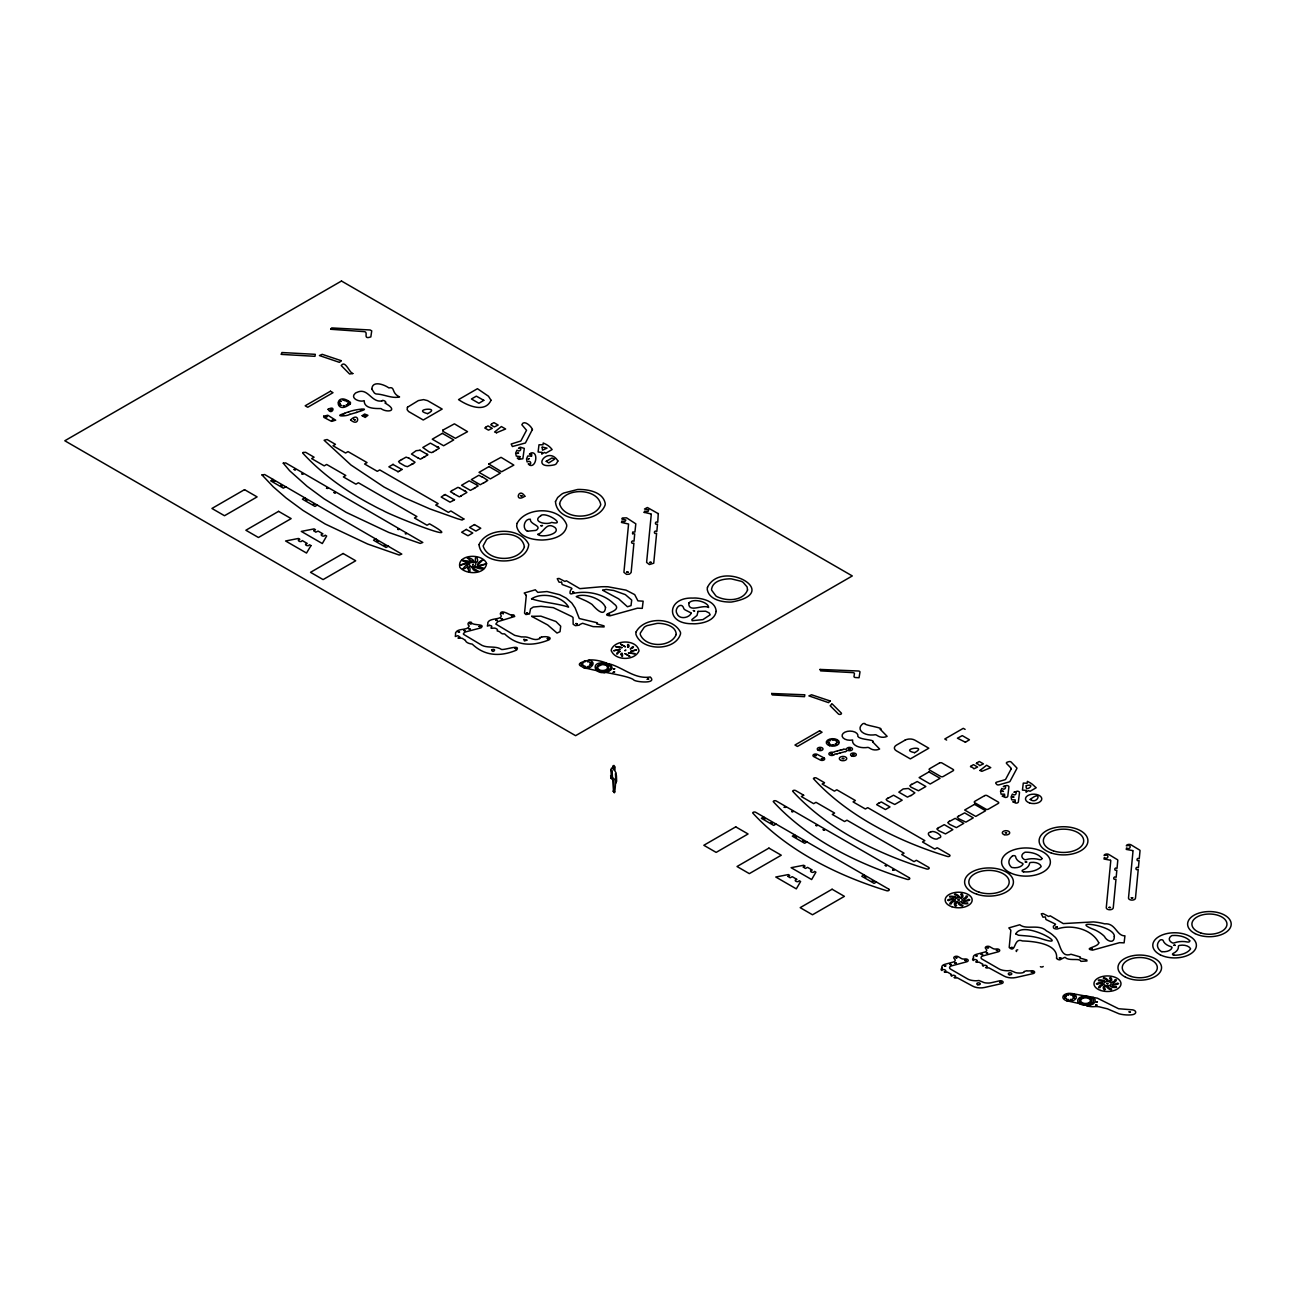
<?xml version="1.0" encoding="UTF-8"?>
<svg xmlns="http://www.w3.org/2000/svg" width="1296" height="1296" viewBox="0 0 1296 1296"><rect width="100%" height="100%" fill="white"/><g stroke="black" fill="none" stroke-linecap="round" stroke-linejoin="round"><path stroke-width="1.5" d="M339.682 405.275L341.35 405.34L339.682 405.016M344.687 405.729L343.019 405.664L344.687 405.988M348.575 412.096C352.139 409.617 376.942 406.539 356.254 412.42M361.714 409.779L360.385 410.038L361.6 409.585M384.199 545.341L385.528 545.47L384.199 545.081M400.334 460.469L398.552 461.506L399.67 462.915L405 465.993L407.446 466.641L411.901 464.324M413.246 463.806L415.028 462.267L408.791 458.023M427.032 454.297L419.92 450.198M422.14 458.152L423.922 457.132M436.833 446.715L430.385 443.119L422.804 447.493L429.268 451.996L431.714 452.628L433.836 451.543M458.201 632.027L459.643 632.092L458.201 631.768M463.984 490.536L459.983 488.349M460.987 495.866L466.884 492.464L465.215 490.86M465.329 640.24L462.089 638.248L457.974 638.053L459.983 637.033L457.861 635.688L455.301 636.514L455.641 633.76A3.127 1.814 0 0 1 455.641 632.723C458.023 627.701 467.597 631.022 469.217 626.049C466.803 624.299 468.229 621.367 471.226 622.193C471.744 626.098 486.227 623.327 481.01 627.847L465.102 632.027L463.547 633.436A2.576 1.49 0 0 0 463.547 634.327L482.015 645.376C488.398 648.405 495.542 645.521 501.601 649.49C505.926 649.928 520.976 644.031 516.618 650.074C500.888 656.716 485.141 656.489 472.214 644.096C469.427 643.756 466.139 642.735 465.426 640.564M476.345 484.315L478.127 485.984L474.676 487.976M486.016 481.545L487.798 480.395L482.355 476.847M517.298 453.47L518.627 453.082L517.298 453.211M532.429 429.689C531.668 426.433 523.746 419.224 521.851 424.748L526.532 430.272L520.846 440.996L511.175 444.026L512.39 446.521L525.415 442.989L532.429 429.446M589.064 666.581L587.299 666.711L589.064 666.322M589.955 662.985L591.624 663.179L589.955 662.726M632.578 533.774L632.691 532.04L634.927 532.04L635.818 523.827L626.584 517.849L622.339 517.979L621.788 518.935L625.903 520.036L624.802 521.575L621.902 521.057L621.464 522.466L628.576 524.021L623.911 572.33L626.584 574.387L629.467 574.128L631.136 572.524L633.922 543.154C630.423 544.644 631.022 539.573 634.036 541.177L634.7 533.968L632.578 533.531M691.238 613.251C688.921 618.176 679.25 619.763 676.982 613.64C673.742 608.602 681.809 600.842 683.883 608.764A6.237 3.596 0 0 0 685.665 610.173L691.124 612.943M612.004 770.618L613.51 791.127M611.242 776.531L611.485 778.734L610.951 770.342M615.373 773.761C616.523 781.034 613.559 808.202 613.769 780.84M616.005 780.872L616.151 782.93L616.102 772.983L613.705 768.771M879.304 803.002L881.329 801.932L889.996 806.938L885.427 809.546L876.647 804.638L879.255 802.678M887.922 798.32L893.543 795.209L902.178 800.183L894.775 804.46L887.193 800.717L886.156 799.47L887.873 798.012M911.574 784.226L909.857 785.797L910.975 787.142L918.475 790.771L925.862 786.51L917.244 781.52L911.623 784.534M910.926 795.712L914.863 792.86L908.399 788.47L903.182 788.956L898.841 792.148L907.475 797.121L910.877 795.404M930.496 832.016C923.368 833.506 936.004 842.076 938.401 838.058C946.064 837.265 932.99 828.873 930.544 832.34M938.498 827.852L944.249 824.661L952.868 829.634L945.481 833.911L938.596 830.623L936.862 828.938L938.45 827.528M949.385 821.129L947.781 822.62L949.514 824.321L956.399 827.609L963.787 823.333L955.168 818.359L949.417 821.437M958.846 815.654L957.242 817.16L958.975 818.861L965.876 822.134L973.264 817.873L964.645 812.884L958.894 815.962M613.105 791.321C615.422 790.835 613.899 792.698 613.348 791.014M614.887 767.264C615.762 773.712 610.367 765.434 614.012 765.482C616.523 768.398 612.182 766.114 613.51 767.815M542.117 447.363L542.554 450.198L547.009 448.141L542.214 447.039M651.289 514.253L646.607 562.432L649.393 564.554L653.735 563.209L656.618 533.272C653.233 534.794 653.913 529.659 656.845 531.344L657.509 524.151C654.302 525.496 654.982 520.603 657.736 522.223L658.287 513.54M840.375 750.287L839.63 750.481M841.849 749.882L840.472 750.06M843.323 749.493L841.946 749.655M840.083 752.992L845.397 751.567M838.609 753.381L840.019 753.089M837.135 753.77L838.026 753.543M347.701 403.088L349.466 402.959L347.911 403.477M398.212 471.712L388.865 466.835L393.206 464.324M438.064 446.909L439.279 448.27L435.715 450.311M476.345 484.688L469.217 480.832L461.538 485.271L470.448 490.406L473.899 488.414M468.666 563.663L468.099 562.95A5.913 3.418 0 0 0 465.653 562.95L459.756 565.331L465.766 563.792A5.135 2.965 0 0 1 467.986 563.792L468.779 563.339M531.425 456.224L531.765 454.232L529.416 454.167L531.085 452.952C538.569 450.911 536.463 467.953 529.643 465.232L528.201 463.871C532.3 465.637 531.117 459.367 527.083 461.943L526.532 458.93L527.747 456.03L531.652 455.981M537.775 534.551C544.401 531.943 546.458 521.284 555.125 527.618C561.298 534.017 540.772 538.342 537.889 534.227M489.256 625.401C495.509 625.936 487.507 628.868 493.144 628.171C494.732 627.588 498.879 629.273 497.146 630.86C502.232 631.946 499.657 634.279 504.614 633.89C517.882 646.591 532.883 646.169 548.905 639.916C554.445 636.239 539.816 635.607 539.768 638.507M561.362 582.358L559.03 582.163L557.248 578.696L559.03 578.437L564.926 581.45L566.368 580.754L579.83 588.643L601.085 586.78A47.984 27.702 0 0 1 607.986 586.78L626.017 590.134L634.7 594.621L637.924 600.858L643.156 601.182L642.265 608.375L637.486 608.18L609.995 615.827C597.407 614.11 625.239 611.55 613.786 603.742C602.883 593.001 585.306 590.134 571.147 593.924A1.766 1.021 0 0 1 570.046 593.276C569.479 586.715 578.178 590.458 562.14 584.48L561.589 582.098M611.388 778.653L610.934 777.973M612.943 768.35L611.599 768.042L610.756 770.035C612.862 771.136 611.793 776.903 610.578 776.012M330.998 410.297C333.056 408.775 328.423 410.022 331.339 410.233M344.137 413.375L348.575 411.836M333.007 420.439L332.343 420.309M349.92 414.153C347.652 416.567 331.97 416.664 344.687 413.44M381.64 400.982C382.676 398.99 387.974 402.44 384.977 403.024C399.605 411.221 386.613 412.97 380.959 408.564C375.37 408.532 364.063 408.937 364.16 400.658C359.964 402.521 349.58 398.326 355.153 393.401A3.629 2.09 0 0 1 356.708 392.494C368.032 386.888 371.126 402.943 381.964 400.918M273.132 479.423L270.686 480.832L283.37 488.171L285.817 486.745M304.852 497.729L302.405 499.154L314.977 506.412L317.423 505.003M392.882 464.389L402.003 469.525M401.663 459.578L406.118 457.132L408.904 458.217M417.685 457.78L411.464 454.054L416.129 450.7L420.244 450.263M417.685 457.65L420.358 459.189L422.48 458.087M436.606 446.715L437.724 446.715M399.767 470.821L402.116 469.33M423.808 457.326L424.926 456.808M496.708 432.718L494.586 432.005L501.374 426.546L505.602 428.992L496.368 432.783M483.57 482.825L480.233 484.753L471.339 479.617L478.904 475.243L482.242 477.171M443.961 495.299L445.289 494.521M445.063 494.521L454.523 499.851M452.077 490.601L457.974 487.328L460.21 488.349M452.077 490.471L450.409 491.702L453.859 493.695M375.953 538.796L373.507 540.205L386.078 547.463L388.541 546.053M453.519 493.63L459.319 496.838L461.425 495.866M463.757 490.536L465.215 491.119M453.195 500.499L450.068 502.168L441.175 497.032L443.961 495.169M473.785 488.608L475 487.912M541.112 515.533C530.955 521.559 546.232 525.366 551.675 522.401C567.162 525.998 546.248 511.288 540.772 515.597M527.31 531.214L535.54 530.437A4.034 2.333 0 0 0 537.208 529.481C541.274 525.447 529.821 524.41 530.307 519.194C524.313 518.497 521.689 528.898 527.537 531.214M472.894 564.943L473.332 564.165L472.554 564.878M650.948 513.929L644.161 512.325M464.875 630.86L463.66 630.407L464.989 630.666M539.768 637.486L539.33 638.766C533.563 641.488 528.849 636.174 523.519 636.968A3.127 1.814 0 0 0 521.737 636.968L514.739 635.364L495.817 624.056L497.713 621.675L514.739 616.475L513.848 614.936L511.061 614.741C511.159 616.102 500.839 608.407 500.272 613.899C505.116 620.525 489.969 617.155 487.912 622.453A3.127 1.814 0 0 0 487.912 623.473L487.361 626.114L489.58 625.336M541.323 637.227L541.55 637.227M630.472 648.729C634.068 648.616 634.797 643.901 630.358 648.923M634.927 653.605L628.349 652.909L634.813 653.8M763.717 816.934L761.368 818.294L773.696 825.406L776.029 824.045M794.659 834.802L792.31 836.163L804.638 843.275L806.971 841.914M864.108 874.897L861.759 876.258L874.087 883.37L876.436 882.009M837.054 753.883L837.022 753.883A1.75 1.004 0 0 1 835.677 753.867L834.397 754.45M837.491 750.854L839.452 750.384M843.388 749.282L843.485 749.25A1.75 1.004 0 0 1 845.057 749.282L846.612 749.104A2.867 1.652 0 0 1 850.322 747.452A2.867 1.652 0 0 1 852.201 749.801A2.867 1.652 0 0 1 847.859 750.384L846.45 750.789A1.75 1.004 0 0 1 845.624 751.583L845.527 751.599M528.865 458.606L528.088 459.189L529.205 458.671M625.126 650.657L625.903 650.074L624.802 650.592M584.739 660.992C581.855 662.256 587.072 661.851 585.063 661.057M604.098 672.818C626.243 666.808 595.868 658.141 588.74 660.231C553.684 668.056 627.831 673.013 634.036 680.206C637.616 682.295 657.364 683.818 650.284 676.998C634.684 679.493 623.263 667.537 609.217 663.827M1068.293 1001.03L1067.029 1000.82L1088.883 1005.728L1093.338 1003.93L1095.007 1001.938L1095.12 999.686L1093.014 997.191M356.708 412.42L349.92 414.396M333.331 420.374L332.23 420.115M424.472 456.808L427.923 454.815L426.935 454.102M411.464 464.324L413.132 463.498M397.888 471.776L399.881 470.626M406.345 533.336L405.227 533.709L406.669 533.644M630.585 651.353L636.595 649.814L630.909 651.418M604.325 662.92C588.271 661.333 595.885 677.273 607.662 671.279A2.932 1.701 0 0 0 609.104 670.437L610.772 668.185A5.135 2.965 0 0 0 610.772 666.905L606.317 663.309M1086.631 1005.988L1089.742 1006.474A11.502 6.642 0 0 0 1094.537 1006.619A11.129 6.431 0 0 1 1099.235 1006.814L1107.351 1008.806L1119.145 1013.828A22 12.701 0 0 0 1131.068 1014.881L1133.044 1014.574A4.342 2.511 0 0 0 1135.636 1011.771A4.342 2.511 0 0 0 1131.376 1009.746L1118.594 1008.742L1097.453 998.212L1072.197 993.595M1132.574 850.565L1126.256 849.398L1126.516 847.924C1130.29 850.84 1132.542 843.631 1126.337 845.883A2.786 1.604 0 0 1 1128.136 844.49A2.786 1.604 0 0 1 1131.068 844.862L1139.573 850.03A1.75 1.004 0 0 1 1140.026 850.759L1139.265 858.665C1136.543 857.029 1135.96 861.937 1139.087 860.56L1138.406 867.607C1135.539 865.825 1134.68 870.993 1138.228 869.519L1135.474 898.209A3.483 2.009 0 0 1 1131.797 900.104A3.483 2.009 0 0 1 1128.508 897.998L1133.012 851.099A1.75 1.004 0 0 0 1132.866 850.646M1110.348 860.204L1104.014 859.021L1104.289 857.547C1108.21 860.576 1110.105 853.222 1104.095 855.506A2.786 1.604 0 0 1 1105.893 854.113A2.786 1.604 0 0 1 1108.841 854.485L1117.346 859.653A1.75 1.004 0 0 1 1117.784 860.382L1117.039 868.304C1114.285 866.668 1113.75 871.56 1116.844 870.199L1116.18 877.246C1113.248 875.464 1112.519 880.745 1115.986 879.142L1113.248 907.848A3.483 2.009 0 0 1 1109.57 909.743A3.483 2.009 0 0 1 1106.282 907.621L1110.769 860.722A1.75 1.004 0 0 0 1110.64 860.269M614.563 770.018L613.073 769.063M281.362 354.391L314.977 356.319L315.301 354.326L281.929 352.528L281.248 354.197M547.333 638.766L548.678 638.377L547.236 638.572M613.672 669.092L614.887 668.768L613.445 668.833M583.394 667.683C589.437 670.955 598.525 662.094 588.74 660.231M1088.608 996.43L1089.968 996.851A7.938 4.585 0 0 1 1089.968 1004.481A7.938 4.585 0 0 1 1077.786 1001.565A7.938 4.585 0 0 1 1087.117 996.17M658.4 513.734L647.384 507.497L644.501 509.036L648.729 509.814L648.049 511.483L644.598 511.159L644.274 512.519M965.115 729.389L963.268 728.336L944.784 738.995L946.631 740.065M437.384 446.65L438.275 447.169M436.169 450.311L433.496 451.607M483.57 483.084L486.13 481.351M401.89 459.578L400.334 460.21M452.968 500.499L454.523 499.592M303.183 473.899L301.725 473.963L303.07 473.704M314.312 503.966L312.968 504.355L314.426 504.16M612.068 777.438L615.665 780.273M616.653 781.391L616.41 775.462M614.774 791.905L613.705 791.37M837.427 750.951L834.867 751.583A1.75 1.004 0 0 0 834.251 752.101L832.567 752.247A2.867 1.652 0 0 0 829.051 753.3A2.867 1.652 0 0 0 830.72 755.374A2.867 1.652 0 0 0 834.397 754.515M1056.613 958.1C1058.038 943.456 1033.285 941.285 1022.414 940.945C1013.456 937.057 1016.032 954.067 1009.195 947.489L1010.848 930.236L1008.839 927.904L1019.758 924.761C1026.578 930.236 1038.922 923.546 1046.65 930.998A39.269 22.68 0 0 1 1051.331 933.898A36.401 21.028 0 0 1 1054.102 936.295C1061.019 941.09 1059.221 958.473 1071.014 954.261L1080.346 956.983L1079.86 958.036L1086.793 959.98L1086.971 960.984L1080.913 961.357C1080.119 957.566 1068.892 961.551 1065.118 957.371A1.96 1.134 0 0 0 1064.162 957.631L1059.853 959.834A3.645 2.106 0 0 1 1057.698 959.315L1057.099 958.894A3.645 2.106 0 0 1 1056.483 958.052M1043.215 966.476A1.75 1.004 0 0 1 1040.396 966.703M1016.599 951.539A1.75 1.004 0 0 1 1017.765 949.838M273.132 481.091L274.574 481.286L273.132 481.091M280.697 485.465L282.139 485.789L280.697 485.465M294.16 469.589L295.618 469.654L294.16 469.589M313.745 530.631L315.754 532.17L318.087 531.085L322.882 533.839C318.379 534.584 323.854 537.759 325.215 535.199L326.657 536.026L322.315 543.542L301.288 531.409L314.086 528.898L315.527 529.74L313.745 530.631M325.539 416.518L326.997 416.713L325.539 416.518M326.543 488.284L328.001 488.349L326.543 488.284M328.099 409.261C331.614 416.324 337.073 404.563 328.099 409.261M330.658 329.265L364.387 331.646C368.809 332.068 362.297 339.908 370.834 336.911L371.725 330.885L370.17 329.978L331.663 327.92L330.658 329.265M334.109 492.658L335.567 492.723L334.109 492.658M339.682 401.047L341.35 401.355L339.682 401.047M343.132 400.075L344.801 400.529L343.132 400.075M348.025 405.211L346.356 404.887L348.025 405.211M350.584 419.936C360.094 428.182 359.899 410.605 350.584 419.936M362.167 415.692L365.164 417.425L367.951 415.303L364.613 414.023L362.167 415.692M371.839 389.156L374.285 392.882A5.281 3.046 0 0 0 376.18 393.968C384.183 394.243 391.781 398.795 399.557 396.932C390.987 393.012 395.491 386.338 388.865 387.925C384.572 384.718 372.146 379.955 371.839 389.156M397.661 529.351L399.103 529.416L397.661 529.351M427.599 413.635C410.962 409.261 442.147 406.377 427.599 413.635M462.656 569.187C469.735 567.859 469.282 559.921 462.656 569.187M463.871 518.999L462.089 520.036L457.31 518.675L429.932 508.923L404.336 497.729L383.972 487.004L350.924 464.972L324.097 440.235L327.11 439.522L335.453 444.35L333.007 445.759L345.578 453.017L348.025 451.607L367.06 462.591L364.613 464L377.298 471.323L379.744 469.913L438.161 503.642L435.715 505.067L448.4 512.39L450.862 510.964L463.871 518.999M467.321 558.009C477.252 566.174 474.174 557.458 467.321 558.009M467.986 568.409C470.416 578.583 470.869 561.686 467.986 568.409M468.99 628.868L470.335 629.257L468.99 628.868M469.768 623.538L471.226 623.732L469.768 623.538M474.676 566.87C481.675 570.937 491.119 567.826 474.676 566.87M475.454 562.043C480.767 563.971 474.466 549.86 475.454 562.043M480.573 626.308L479.115 626.486L480.573 626.308M482.906 559.807C474.077 569.09 478.435 561.055 482.906 559.807M483.797 400.334L478.904 403.283L471.436 398.99L476.345 396.155L483.797 400.334M485.806 564.035L479.893 566.028A5.913 3.418 0 0 1 477.446 566.028L477.56 565.202A5.135 2.965 0 0 0 479.795 565.202L485.806 564.035M486.583 563.468C485.32 574.922 465.977 574.954 459.869 567.324C456.516 554.17 482.355 552.744 486.583 563.468M488.803 464L501.601 471.776L513.848 465.102L501.05 457.326L488.803 464M497.259 620.395L495.817 620.33L497.259 620.395M502.054 613.251L503.383 613.64L502.054 613.251M511.499 615.892L512.843 616.28L511.499 615.892M520.522 495.558L521.964 495.866L520.522 495.558M524.864 496.255C513.815 503.512 518.675 486.47 524.864 496.255M526.532 613.008L527.861 613.381L526.532 613.008M531.652 616.345L547.673 624.947L557.021 633.047L560.034 631.703L560.698 626.179L555.903 621.481L540.886 616.151L531.652 616.345M542.003 452.434L541.777 454.102L544.45 452.434L545.891 453.146L552.128 449.55C550.395 447.379 548.419 445.176 543.218 442.989L543.008 444.787L538.99 444.787L538.099 451.996L542.003 452.434M542.441 525.56L540.999 525.755L542.441 525.56M557.912 460.987L556.357 463.676A4.552 2.624 0 0 1 554.348 464.843C529.303 470.351 548.111 444.836 557.912 460.987M559.58 503.707C563.728 519.971 594.994 520.15 600.761 504.743C598.007 487.798 563.792 487.053 559.58 503.707M575.942 623.538L577.271 623.927L575.942 623.538M582.957 662.92L581.062 662.985L582.957 662.92M596.419 667.748L597.748 669.805A2.608 1.507 0 0 0 599.092 670.567C618.791 674.649 603.142 655.355 596.419 667.748M602.656 590.263L618.678 598.865L627.458 606.771L631.022 605.605L631.703 600.08L625.352 594.621L613.786 590.506L606.107 589.421L602.656 590.263M608.099 614.353L609.541 614.417L608.099 614.353M611.437 650.981C615.681 660.928 634.829 660.847 639.041 650.851C636.887 639.43 615.778 639.268 611.437 649.296A8.586 4.957 0 0 0 611.437 650.981M613.883 650.722L619.893 649.296L613.883 650.722M614.563 671.911L613.219 672.3L614.563 671.911M620.006 651.289L619.893 651.742A2.608 1.507 0 0 0 618.565 652.52C615.6 657.153 616.491 650.722 620.006 651.289M620.671 644.225L622.129 645.068A2.608 1.507 0 0 1 623.457 645.829L625.466 646.866L620.671 644.225M621.011 654.188C623.198 661.219 622.89 649.782 621.011 654.188M625.012 653.67L629.694 656.246L625.012 653.67M628.025 647.303C631.217 646.331 626.114 641.261 628.025 647.303M628.252 572.265L626.794 572.071L628.252 572.265M647.271 679.25L648.616 678.991L647.271 679.25M651.062 562.302L649.604 562.496L651.062 562.302M698.026 611.388L697.021 615.438L691.902 619.553L692.129 620.719L702.918 619.618L710.159 614.806L709.155 612.943L705.704 611.21L698.026 611.388M716.153 611.453C714.695 620.379 703.744 623.214 696.017 623.732A12.928 7.452 0 0 1 692.453 623.732C664.702 624.154 666.841 596.873 693.02 598.088A12.928 7.452 0 0 1 696.568 598.088C704.376 598.784 715.829 602.008 716.153 611.453M980.003 770.456L981.833 771.347L990.743 767.637L986.596 765.256L980.003 770.456M1026.383 790.414L1026.059 792.18L1028.522 790.609L1030.061 791.289L1036.217 787.741C1033.673 785.862 1033.042 783.983 1027.372 781.342L1027.145 783.238L1023.289 783.092L1022.447 790.106L1026.383 790.414M1030.223 799.454C1037.74 805.318 1043.199 788.989 1030.223 799.454M1057.277 926.932L1055.916 927.077L1057.277 926.932M1092.155 948.737L1090.778 948.769L1092.155 948.737M953.678 899.084L952.981 899.521A5.719 3.305 0 0 0 948.623 900.655L947.57 900.121A7.112 4.099 0 0 1 952.997 898.727L953.678 899.084M953.872 901.19L953.581 901.546A5.719 3.305 0 0 0 951.199 903.944L949.806 903.944A7.112 4.099 0 0 1 952.771 900.898L953.872 901.19M955.67 897.318L954.682 897.723A5.719 3.305 0 0 0 949.887 897.107L949.579 896.33A7.112 4.099 0 0 1 955.395 897.043L955.67 897.318M956.156 902.826L956.156 902.907A5.719 3.305 0 0 0 956.626 905.726L955.427 906.147A7.112 4.099 0 0 1 954.812 902.729L956.156 902.826M958.295 903.361L958.327 903.523A7.112 4.099 0 0 0 962.296 906.066L962.977 905.369A5.719 3.305 0 0 1 959.656 903.28L958.327 903.28M959.072 896.573L957.712 896.735A5.719 3.305 0 0 0 954.504 894.677L955.055 893.948A7.112 4.099 0 0 1 959.04 896.492L959.072 896.654M961.195 897.107L962.555 897.286A7.112 4.099 0 0 0 961.924 893.867L960.676 894.208A5.719 3.305 0 0 1 961.227 897.026L961.227 897.026M961.697 902.599L961.972 902.972A7.112 4.099 0 0 0 967.788 903.685L967.626 902.891A5.719 3.305 0 0 1 962.798 902.324L961.729 902.518M963.495 898.744L964.58 899.116A7.112 4.099 0 0 0 967.545 896.152L966.184 895.99A5.719 3.305 0 0 1 963.787 898.468L963.527 898.663M963.673 900.85L964.37 901.287A7.112 4.099 0 0 0 969.797 899.894L968.841 899.311A5.719 3.305 0 0 1 964.386 900.493L963.673 900.85M1015.821 933.881L1018.51 935.258L1026.643 935.923A40.37 23.312 0 0 1 1040.623 938.498C1074.514 949.952 1023.613 918.605 1015.821 933.881M1102.491 982.805L1101.778 983.243A5.719 3.305 0 0 0 1097.42 984.361L1096.367 983.826A7.112 4.099 0 0 1 1101.794 982.433L1102.491 982.805M1102.669 984.895L1102.378 985.268A5.719 3.305 0 0 0 1099.996 987.649L1098.619 987.665A7.112 4.099 0 0 1 1101.584 984.604L1102.669 984.895M1104.467 981.04L1103.366 981.396A5.719 3.305 0 0 0 1098.684 980.829L1098.376 980.035A7.112 4.099 0 0 1 1104.192 980.748L1104.467 981.121M1104.97 986.531L1104.937 986.693A5.719 3.305 0 0 0 1105.439 989.447L1104.322 989.917A7.112 4.099 0 0 1 1103.609 986.45L1104.97 986.531M1107.092 987.066L1107.124 987.244A7.112 4.099 0 0 0 1111.109 989.788L1111.774 989.091A5.719 3.305 0 0 1 1108.453 987.001L1107.124 986.985M1107.869 980.278L1106.509 980.44A5.719 3.305 0 0 0 1103.317 978.399L1103.868 977.654A7.112 4.099 0 0 1 1107.837 980.197L1107.869 980.278M1110.008 980.813L1111.352 980.991A7.112 4.099 0 0 0 1110.737 977.589L1109.538 977.994A5.719 3.305 0 0 1 1110.04 980.732L1110.008 980.813M1110.494 986.321L1110.769 986.693A7.112 4.099 0 0 0 1116.585 987.39L1116.277 986.612A5.719 3.305 0 0 1 1111.612 986.045L1110.494 986.321M1112.292 982.449L1113.394 982.822A7.112 4.099 0 0 0 1116.358 979.857L1115.046 979.63A5.719 3.305 0 0 1 1112.584 982.174L1112.292 982.449M1112.486 984.555L1113.167 985.009A7.112 4.099 0 0 0 1118.594 983.599L1117.541 983.081A5.719 3.305 0 0 1 1113.183 984.199L1112.519 984.474M1114.317 936.522C1114.528 944.395 1106.557 941.123 1104.435 936.425A40.37 23.312 0 0 0 1094.99 929.945C1066.478 919.156 1115.03 925.198 1114.317 936.522M942.046 968.015L941.933 968.323A2.608 1.507 0 0 0 941.884 970.493C942.97 967.804 948.769 971.433 944.217 971.854A2.608 1.507 0 0 0 947.392 972.081L951.329 974.365A2.608 1.507 0 0 0 951.734 976.196C952.722 973.49 958.619 977.054 954.083 977.54A2.608 1.507 0 0 0 957.258 977.783L972.389 985.981A11.453 6.61 0 0 0 984.685 987.455L1001.468 983.632A2.608 1.507 0 0 0 1002.942 981.671A2.608 1.507 0 0 0 999.556 980.829L991.424 982.676A8.424 4.86 0 0 1 986.888 983A6.464 3.742 0 0 1 982.465 981.914L978.885 980.505A10.238 5.913 0 0 1 977.281 980.699A11.81 6.82 0 0 1 972.745 980.521A10.271 5.929 0 0 1 967.367 978.804L950.551 969.1A3.483 2.009 0 0 1 951.556 965.86L966.686 961.81A2.608 1.507 0 0 0 968.047 959.947A2.608 1.507 0 0 0 964.969 958.975L963.868 959.056A3.483 2.009 0 0 1 961.308 958.473L958.279 956.707A2.624 1.523 0 0 0 954.877 956.545A2.624 1.523 0 0 0 954.067 958.457L954.844 959.364A3.483 2.009 0 0 1 953.208 962.086L944.833 964.321A5.233 3.029 0 0 0 942.014 967.918L942.046 968.015M973.555 958.019L973.328 958.392A2.608 1.507 0 0 0 973.393 960.498C974.527 957.793 980.262 961.47 975.726 961.843A2.608 1.507 0 0 0 978.901 962.086L982.919 964.256A2.608 1.507 0 0 0 983.243 966.184C984.215 963.511 990.176 967.027 985.592 967.545A2.608 1.507 0 0 0 988.767 967.772L1003.898 975.985A11.453 6.61 0 0 0 1016.194 977.459L1032.977 973.636A2.608 1.507 0 0 0 1034.451 971.676A2.608 1.507 0 0 0 1031.065 970.817L1027.582 970.979A1.75 1.004 0 0 1 1027.015 970.688L1024.034 971.53A1.75 1.004 0 0 1 1024.148 972.097L1022.933 972.68A8.424 4.86 0 0 1 1018.397 973.004A6.464 3.742 0 0 1 1013.974 971.903L1010.378 970.493A10.238 5.913 0 0 1 1008.774 970.688A11.81 6.82 0 0 1 1004.254 970.51A10.271 5.929 0 0 1 998.86 968.809L982.06 959.105A3.483 2.009 0 0 1 983.065 955.849L998.195 951.815A2.608 1.507 0 0 0 999.556 949.936A2.608 1.507 0 0 0 996.478 948.98L995.377 949.061A3.483 2.009 0 0 1 992.817 948.461L989.771 946.712A2.624 1.523 0 0 0 986.386 946.55A2.624 1.523 0 0 0 985.576 948.461L986.353 949.352A3.483 2.009 0 0 1 984.701 952.09L976.342 954.326A5.233 3.029 0 0 0 973.523 957.922L973.555 958.019M1098.781 942.791C1098.311 947.165 1082.484 948.445 1092.609 950.146L1119.582 942.662L1124.102 942.856L1124.944 935.825C1116.569 936.166 1115.678 922.736 1104.662 923.854A39.269 22.68 0 0 0 1098.247 922.477A36.401 21.028 0 0 0 1093.354 921.91L1063.271 923.594L1050.197 915.818L1048.707 916.483L1042.94 913.534L1041.271 913.826L1042.988 917.195L1045.305 916.904L1045.953 919.496L1055.414 924.097A1.96 1.134 0 0 1 1055.349 924.712L1053.356 926.235L1053.47 927.839A3.645 2.106 0 0 0 1055.122 928.795L1056.029 928.957A3.645 2.106 0 0 0 1057.487 928.908C1071.436 924.129 1091.831 928.973 1098.781 942.791M519.858 456.613L519.745 458.217L517.298 458.087L518.854 459.383L522.855 458.735L524.297 448.4L520.182 447.169L518.513 448.4C522.742 447.088 520.409 453.065 516.958 450.198L515.63 453.146L516.294 456.095L519.858 456.613M526.306 595.399L524.524 613.138L525.868 614.547L529.529 613.964L530.534 608.893L533.32 607.03L540.999 606.317L553.343 607.662L571.714 616.475L573.043 617.495L573.156 624.251L575.392 625.66L579.053 625.207A2.3 1.328 0 0 0 579.83 624.51L582.617 623.279L593.082 626.616L604.098 626.94L603.985 625.855L596.743 623.862L597.424 622.825L579.28 618.532L575.165 608.051L571.828 603.045L566.141 598.088L559.58 594.686L547.009 591.543L537.775 592.369L535.329 589.81L524.2 593.017L526.306 595.399M1004.562 795.987L1002.164 796.117L1005.307 797.445A2.333 1.345 0 0 0 1007.802 796.068L1008.887 787.061A2.333 1.345 0 0 0 1006.749 785.506L1003.315 786.575C1007.494 785.117 1005.356 791.338 1001.792 788.438L1000.528 791.257L1001.095 794.156L1004.578 794.205L1004.562 795.987M1015.157 801.657L1012.759 801.787L1015.886 803.115A2.333 1.345 0 0 0 1018.397 801.738L1019.466 792.731A2.333 1.345 0 0 0 1017.328 791.176L1013.909 792.245C1018.04 790.722 1015.934 797.218 1012.37 794.108L1011.107 796.927L1011.69 799.826L1015.173 799.875L1015.157 801.657M605.54 607.484C604.552 618.419 595.204 607.986 592.078 604.454A56.911 32.854 0 0 0 585.727 600.793L576.266 596.614C583.151 592.726 601.83 597.942 605.54 607.484M1026.302 785.635C1024.439 793.46 1037.286 782.881 1026.302 785.635M1012.5 947.554L1011.107 947.554L1012.5 947.554M788 876.42L790.139 877.765L792.229 876.679L796.91 879.385C792.342 880.033 797.98 883.386 799.259 880.729L800.604 881.507L796.311 888.862L775.786 877.019L788.341 874.573L789.75 875.399L788.033 876.355M803.309 867.105L805.464 868.45L807.538 867.348L812.219 870.053C807.683 870.718 813.272 874.055 814.568 871.398L815.913 872.176L811.636 879.547L791.111 867.688L803.65 865.258L805.075 866.068L803.342 867.024M491.022 400.27C484.996 413.489 467.402 405.616 458.541 399.622L477.446 388.703L488.462 396.22L491.022 400.27M479.018 544.579C481.27 566.465 526.646 566.417 528.752 544.385C520.457 526.954 487.069 526.921 479.018 544.579M517.072 523.373L516.845 524.783A14.143 8.165 0 0 0 516.845 526.97C519.372 536.593 531.198 539.59 539.995 539.946A14.143 8.165 0 0 0 543.785 539.946C552.436 539.444 564.343 536.495 566.595 526.775A14.143 8.165 0 0 0 566.595 524.588C559.435 506.201 525.852 506.558 517.072 523.373M524.41 546.896C518.773 562.61 487.717 562.156 483.133 545.924L486.47 539.752A8.327 4.811 0 0 1 488.576 538.148C499.235 531.603 522.061 531.911 524.41 546.896M555.466 501.584C556.907 523.535 598.023 524.329 605.102 505.067A14.143 8.165 0 0 0 605.102 502.88C602.753 492.755 590.312 489.823 581.288 489.515A14.143 8.165 0 0 0 577.498 489.515L563.922 492.982A10.174 5.864 0 0 0 561.249 494.521L557.685 497.486L555.466 501.584M636.142 631.832L636.028 632.529A12.928 7.452 0 0 0 636.028 634.586C642.055 651.272 674.941 651.321 680.432 634.262A12.928 7.452 0 0 0 680.432 632.205C672.835 616.637 644.209 616.831 636.142 631.832M707.486 587.299L707.373 588.011A12.928 7.468 0 0 0 707.373 590.069C709.317 598.93 720.139 601.717 728.077 602.008A12.928 7.452 0 0 0 731.624 602.008C783.367 592.969 721.791 558.333 707.486 587.299M771.655 693.49L772.303 694.931L804.524 696.681L804.832 694.786L771.655 693.49M820.012 669.433L820.66 670.874L852.881 672.624A1.75 1.004 0 0 1 854.453 673.726L853.999 676.463A1.75 1.004 0 0 0 855.571 677.549L859.054 677.743L859.961 672.106A1.75 1.004 0 0 0 858.389 671.004L820.012 669.433M763.684 818.602L765.077 818.683L763.684 818.602M771.088 822.863L772.465 822.944L771.088 822.863M784.242 807.262L785.619 807.343L784.242 807.262M791.645 811.539L793.022 811.604L791.645 811.539M795.258 836.827L796.651 836.908L795.307 836.746M814.892 755.455L816.269 755.536L814.892 755.455M802.661 841.088L804.038 841.169L802.661 841.088M819.461 748.91L820.822 749.072L819.558 748.764M821.389 758.84L822.766 758.921L821.421 758.759M827.318 742.333L828.986 742.43L827.318 742.333M828.679 740.453L830.347 740.534L828.679 740.453M828.679 744.228L830.347 744.325L828.727 744.131M815.816 825.487L817.193 825.649L815.929 825.341M831.951 739.66L833.62 739.757L831.951 739.66M831.951 745.006L833.62 745.103L831.951 745.006M831.092 753.754L832.469 753.835L831.125 753.689M835.223 740.453L836.892 740.534L835.223 740.453M835.223 744.228L836.892 744.325L835.272 744.131M836.568 742.333L838.253 742.43L836.568 742.333M823.219 829.764L824.596 829.845L823.219 829.764M842.351 758.484L843.728 758.565L842.351 758.484M848.929 748.991L850.306 749.072L848.929 748.991M852.752 754.596L854.145 754.677L852.8 754.531M864.724 876.922L866.101 877.003L864.756 876.841M872.111 881.199L873.488 881.264L872.111 881.199M885.281 865.582L886.658 865.663L885.281 865.582M892.669 869.859L894.046 869.94L892.669 869.859M914.571 752.652C898.16 749.153 929.102 744.698 914.555 752.717M965.407 742.235L957.436 738.202L962.264 735.626L969.44 739.773L965.407 742.235M944.379 965.86L945.756 965.925L944.379 965.86M958.003 899.926L959.38 900.007L958.036 899.845M949.693 964.435L951.07 964.516L949.693 964.435M954.877 963.041L956.254 963.122L954.877 963.041M955.735 957.695L957.096 957.857L955.832 957.55M964.904 960.368L966.281 960.449L964.904 960.368M1002.083 791.273L1003.46 791.419L1002.197 791.127M975.888 955.849L977.265 955.93L975.92 955.768M981.202 954.423L982.579 954.504L981.202 954.423M1005.34 832.729L1006.7 832.891L1005.453 832.583M1012.678 796.943L1014.039 797.089L1012.775 796.797M987.228 947.7L988.621 947.781L987.277 947.619M986.386 953.046L987.763 953.127L986.418 952.965M996.413 950.357L997.79 950.438L996.446 950.292M999.832 982.157L1001.209 982.238L999.832 982.157M1025.298 861.953L1026.675 862.034L1025.298 861.953M1031.341 972.146L1032.718 972.227L1031.341 972.146M1064.502 996.089L1066.235 996.187L1064.502 996.089M1064.502 998.131L1066.235 998.228L1064.551 998.033M1066.997 994.648L1068.73 994.745L1066.997 994.648M1066.997 999.556L1068.73 999.653L1067.045 999.475M1070.528 994.648L1072.246 994.745L1070.528 994.648M1070.528 999.556L1072.246 999.653L1070.577 999.475M1073.023 996.089L1074.74 996.187L1073.023 996.089M1073.023 998.131L1074.74 998.228L1073.072 998.033M1109.101 907.443L1110.478 907.524L1109.133 907.378M1096.011 1001.743L1097.388 1001.824L1096.011 1001.743M1095.784 1005.048L1097.161 1005.129L1095.817 1004.967M1106.8 983.648L1108.161 983.794L1106.897 983.502M1131.327 897.82L1132.72 897.901L1131.327 897.82M1129.075 1011.949L1130.436 1012.095L1129.172 1011.803M1173.917 945.254L1175.294 945.335L1173.949 945.189M676.204 634.522C670.826 647.595 645.959 647.87 640.37 634.781A9.59 5.54 0 0 1 640.37 632.983L644.161 627.329A11.146 6.431 0 0 1 647.158 625.595L656.959 623.408A9.59 5.54 0 0 1 660.069 623.408C666.533 623.878 676.139 626.616 676.204 634.522M747.549 590.004C743.256 600.955 727.364 601.376 718.049 597.132A7.258 4.196 0 0 1 715.829 595.852L711.715 590.263A9.59 5.54 0 0 1 711.715 588.465C713.14 581.386 722.002 579.199 728.287 578.891A9.59 5.54 0 0 1 731.414 578.891L741.085 581.256A7.258 4.196 0 0 1 743.321 582.552L747.095 586.91L747.549 590.004M1060.776 957.809L1059.399 957.922L1060.776 957.809M350.357 403.866C334.417 416.777 333.898 389.772 350.471 402.392L350.357 403.866M688.792 603.11C688.403 613.51 702.853 603.952 708.588 607.484C708.766 602.154 693.117 597.569 688.792 603.11M872.856 742.057L879.628 749.007A6.302 3.629 0 0 1 870.928 748.894L868.887 747.711A1.75 1.004 0 0 0 867.17 747.468A10.076 5.816 0 0 1 865.598 747.646A11.648 6.723 0 0 1 852.638 740A7.938 4.585 0 0 1 842.206 736.436A7.938 4.585 0 0 1 849.998 731.09A7.938 4.585 0 0 1 857.855 736.42C859.896 740 875.74 739.433 872.856 742.057M880.357 729.389L887.144 736.339A6.302 3.629 0 0 1 878.445 736.225L876.404 735.043A1.75 1.004 0 0 0 874.687 734.8A10.076 5.816 0 0 1 873.099 734.978A11.648 6.723 0 0 1 861.97 732.029A11.648 6.723 0 0 1 861.581 724.95L862.569 723.978A1.75 1.004 0 0 1 864.95 723.605C863.654 725.274 884.99 727.915 880.357 729.389M469.103 563.922C471.663 571.876 481.966 560.471 470.885 562.626A2.252 1.296 0 0 0 469.557 563.404L469.103 563.922M597.974 666.452L597.634 667.424C598.315 672.64 610.691 670.712 606.771 665.885A1.766 1.021 0 0 0 605.653 665.237L603.644 664.718A3.127 1.814 0 0 0 601.862 664.718L597.974 666.452M1011.188 768.901L1005.712 779.171A1.75 1.004 0 0 1 1004.837 779.787L996.705 782.136A1.75 1.004 0 0 0 995.927 783.481L996.705 784.388A1.75 1.004 0 0 0 999.054 784.841L1009.179 781.909A1.75 1.004 0 0 0 1010.054 781.294L1016.842 768.56A1.75 1.004 0 0 0 1016.696 767.767L1011.172 762.064A1.75 1.004 0 0 0 1008.806 761.675L1007.284 762.161A1.75 1.004 0 0 0 1006.603 763.538L1011.042 768.123A1.75 1.004 0 0 1 1011.188 768.901M262.003 474.919L273.245 486.81L286.043 497.923L302.956 510.397L325.102 523.957L367.724 544.061L399.217 555.044L401.776 554.089L264.676 474.547L262.003 474.919M283.257 463.174L289.607 470.691L307.071 486.292L324.097 498.83L346.129 512.325L388.751 532.429L420.244 543.413L422.804 542.457L285.703 462.915L283.257 463.174M323.66 416.21L323.87 417.361L331.452 421.346L335.68 420.179L327.775 415.238L323.66 416.21M303.07 452.498L302.729 453.082C322.574 474.644 346.858 491.751 372.73 505.31A133.407 77.015 0 0 0 383.081 510.527C387.31 513.832 472.943 548.402 429.494 523.827L427.032 525.236L414.461 517.979L416.907 516.569L358.376 482.76L355.93 484.186L343.359 476.912L345.805 475.502L326.657 464.454L324.211 465.863L311.639 458.606L314.086 457.196L305.629 452.304L303.07 452.498M352.82 373.54L349.58 373.993L341.237 365.569C345.141 359.591 349.402 372.811 352.82 373.54M348.138 401.161L346.356 401.42L348.138 401.161M343.57 414.85L342.128 414.655L343.57 414.85M305.629 499.592L306.844 500.045L305.629 499.592M407.446 407.268L407.122 409.649L408.564 411.512L423.257 420.001L442.179 409.066L427.486 400.594L423.598 399.622L418.365 400.594L407.446 407.268M442.843 430.142L442.843 431.309L455.414 438.307L467.548 431.681L454.41 423.841L442.843 430.142M471.776 567.13L473.332 569.689A5.281 3.046 0 0 0 475.227 570.791L478.337 571.309L471.776 567.13M502.492 619.034L501.163 618.791L502.492 619.034M491.589 649.75C492.561 654.383 497.826 647.676 491.589 649.75M531.538 598.801C541.534 602.332 557.15 603.337 568.588 607.095C562.853 596.662 542.83 591.494 531.538 598.801M515.063 648.405L516.407 648.794L515.176 648.34M523.973 639.414L524.41 640.953L527.197 640.111L523.973 639.414M581.288 664.783L582.957 665.107L581.288 664.783M583.848 666.257L585.517 666.581L583.848 666.257M589.955 664.913L591.624 665.237L589.955 664.913M693.344 610.627L694.688 611.015L693.457 610.562M310.975 545.6L306.52 553.052L285.59 540.983L298.388 538.472L299.846 539.314C295.618 539.995 301.093 543.267 302.292 540.594L307.184 543.413C302.665 544.158 308.237 547.317 309.517 544.774L310.975 545.6M491.589 423.97L490.811 424.813L494.262 426.935L498.15 425.072L493.922 422.626L491.589 423.97M830.169 700.974L828.517 702.626L808.898 695.887L811.588 694.786L830.169 700.974M831.821 704.084L830.169 705.737L838.366 713.934A1.652 0.956 0 0 0 840.618 714.29A1.652 0.956 0 0 0 841.234 712.978L832.793 704.538A1.75 1.004 0 0 0 831.821 704.084M971.271 765.92L970.445 766.714L971.725 767.151A1.75 1.004 0 0 1 972.697 767.605L973.895 768.803L977.621 767.038L973.49 764.64L971.271 765.92M977.071 762.761L976.244 763.555L977.524 763.976A1.75 1.004 0 0 1 978.496 764.429L979.695 765.644L983.421 763.862L979.29 761.481L977.071 762.761M341.237 360.693L339.455 362.362L319.432 355.558L322.202 354.326L341.237 360.693M485.692 427.259L484.801 428.02L488.462 430.142L492.253 428.344L488.025 425.898L485.692 427.259M466.317 529.416L461.651 532.235L467.986 535.766L472.781 533.012L466.317 529.416M341.48 281.021L64.8 440.77L575.602 735.674L852.298 575.942L341.48 281.021M351.135 373.475L351.135 373.475M330.448 391.214L305.176 405.794L307.735 407.268L333.007 392.688L330.448 391.214M338.564 402.716L340.022 403.283L338.564 402.716M355.039 419.936L353.808 419.353L355.039 419.936M364.613 415.303L365.828 415.757L364.613 415.303M244.523 489.645L211.928 508.469L224.5 515.727L257.11 496.903L244.523 489.645M278.591 511.353L245.867 530.242L258.439 537.5L291.163 518.611L278.591 511.353M442.39 433.35L432.265 439.198L443.621 445.759L453.746 439.911L442.39 433.35M489.029 466.576L479.018 472.36L490.358 478.904L500.369 473.121L489.029 466.576M343.132 553.505L310.522 572.33L323.093 579.587L355.703 560.763L343.132 553.505M376.958 540.529L377.962 541.112L376.958 540.529M546.232 461.311L548.791 462.915L554.688 459.124L552.015 457.958L546.232 461.311M474.449 524.588L469.557 527.423L475.891 531.085L480.784 528.25L474.449 524.588M461.992 560.309C465.102 562.966 479.666 562.124 461.992 560.309M572.605 591.802L573.82 592.256L572.605 591.802M587.736 661.057C586.602 663.179 590.992 660.879 587.736 661.057M615.665 646.607L621.902 647.627L615.665 646.607M819.607 730.798L794.966 745.022L797.429 746.447L822.069 732.224L819.607 730.798M735.739 826.864L703.825 845.284L716.153 852.395L748.067 833.976L735.739 826.864M824.45 782.671L822.118 784.015L834.43 791.143L836.779 789.782L855.392 800.539L853.06 801.884L865.372 808.996L867.721 807.651L924.842 840.634L922.509 841.979L934.837 849.107L937.17 847.746L949.482 854.858A1.75 1.004 0 0 1 947.538 856.494A323.271 186.64 0 0 1 813.434 778.653A1.75 1.004 0 0 1 816.399 778.021L824.45 782.671M803.666 795.209L801.317 796.554L813.645 803.666L815.994 802.321L834.608 813.062L832.275 814.423L844.587 821.534L846.936 820.19L904.057 853.173L901.724 854.518L914.053 861.629L916.385 860.285L928.697 867.38A1.75 1.004 0 0 1 926.753 869.017A323.271 186.64 0 0 1 792.634 791.192A1.75 1.004 0 0 1 795.614 790.56L803.666 795.209M905.045 740.162L896.411 745.151A6.966 4.018 0 0 0 896.411 750.838L910.343 758.889L928.827 748.213L914.895 740.162A6.966 4.018 0 0 0 905.045 740.162M768.933 848.102L737.019 866.522L749.331 873.634L781.261 855.214L768.933 848.102M939.503 762.988L929.653 768.674A1.75 1.004 0 0 0 929.653 770.099L940.734 776.498A1.75 1.004 0 0 0 943.213 776.498L953.062 770.812A1.75 1.004 0 0 0 953.062 769.387L941.981 762.988A1.75 1.004 0 0 0 939.503 762.988M928.957 771.914L919.107 777.6L930.188 784.015L940.054 778.313L928.957 771.914M984.668 795.631L974.803 801.333A1.75 1.004 0 0 0 974.803 802.759L985.9 809.158A1.75 1.004 0 0 0 988.362 809.158L998.228 803.455A1.75 1.004 0 0 0 998.228 802.046L987.131 795.631A1.75 1.004 0 0 0 984.668 795.631M974.511 804.346L964.661 810.032L975.742 816.431L985.608 810.745L974.511 804.346M832.097 889.234L800.183 907.654L812.495 914.782L844.409 896.346L832.097 889.234M823.819 757.804L817.322 754.418A2.608 1.507 0 0 0 813.629 754.531A2.608 1.507 0 0 0 813.823 756.653L820.319 760.039A2.608 1.507 0 0 0 824.013 759.926A2.608 1.507 0 0 0 823.819 757.804M909.29 877.781L776.207 800.96A1.75 1.004 0 0 0 773.242 801.592A323.271 186.64 0 0 0 907.362 879.417A1.75 1.004 0 0 0 909.29 877.781M888.732 889.121L755.649 812.284A1.75 1.004 0 0 0 752.684 812.932A323.271 186.64 0 0 0 886.804 890.757A1.75 1.004 0 0 0 888.732 889.121M1029.559 802.953A8.149 4.714 0 0 0 1041.79 798.871A8.149 4.714 0 0 0 1029.559 794.788A8.149 4.714 0 0 0 1029.559 802.953M841.185 760.428A3.71 2.138 0 0 0 846.758 758.565A3.71 2.138 0 0 0 841.185 756.702A3.71 2.138 0 0 0 841.185 760.428M818.246 750.238A2.867 1.652 0 0 0 822.96 749.315A2.867 1.652 0 0 0 819.218 747.419A2.867 1.652 0 0 0 818.246 750.238M851.553 755.924A2.867 1.652 0 0 0 856.267 755.001A2.867 1.652 0 0 0 852.525 753.106A2.867 1.652 0 0 0 851.553 755.924M829.521 745.686A6.512 3.758 0 0 0 839.273 742.43A6.512 3.758 0 0 0 829.521 739.174A6.512 3.758 0 0 0 829.521 745.686M1051.331 853.011A24.397 14.078 0 0 0 1087.927 840.812A24.397 14.078 0 0 0 1051.331 828.614A24.397 14.078 0 0 0 1051.331 853.011M1053.454 850.889A20.153 11.632 0 0 0 1083.699 840.812A20.153 11.632 0 0 0 1053.454 830.72A20.153 11.632 0 0 0 1053.454 850.889M1009.179 974.705A1.75 1.004 0 0 0 1011.787 973.831A1.75 1.004 0 0 0 1009.179 972.956A1.75 1.004 0 0 0 1009.179 974.705M1004.173 834.656A3.694 2.122 0 0 0 1009.714 832.81A3.694 2.122 0 0 0 1004.173 830.963A3.694 2.122 0 0 0 1004.173 834.656M951.928 906.763A13.511 7.792 0 0 0 972.178 900.007A13.511 7.792 0 0 0 951.928 893.252A13.511 7.792 0 0 0 951.928 906.763M956.837 901.854A3.694 2.122 0 0 0 962.361 900.007A3.694 2.122 0 0 0 956.837 898.16A3.694 2.122 0 0 0 956.837 901.854M976.828 894.224A24.397 14.078 0 0 0 1013.423 882.025A24.397 14.078 0 0 0 976.828 869.827A24.397 14.078 0 0 0 976.828 894.224M978.934 892.118A20.153 11.632 0 0 0 1009.179 882.025A20.153 11.632 0 0 0 978.934 871.949A20.153 11.632 0 0 0 978.934 892.118M1009.892 872.629A24.397 14.078 0 0 0 1049.906 864.788A24.397 14.078 0 0 0 1018.138 848.702A24.397 14.078 0 0 0 1009.892 872.629M1023.646 871.835A17.107 9.882 0 0 0 1040.882 866.911A1.75 1.004 0 0 0 1041.077 866.214A8.44 4.876 0 0 0 1030.903 862.439A1.75 1.004 0 0 0 1029.559 863.379A14.742 8.505 0 0 1 1022.917 869.989A1.75 1.004 0 0 0 1023.646 871.835M1012.5 855.992A17.107 9.882 0 0 0 1011.269 867.089A1.75 1.004 0 0 0 1012.176 867.526A8.44 4.876 0 0 0 1022.917 864.319A1.75 1.004 0 0 0 1022.188 863.168A14.742 8.505 0 0 1 1015.594 856.543A1.75 1.004 0 0 0 1012.451 855.992M1041.838 858.341A17.107 9.882 0 0 0 1025.833 852.185A1.75 1.004 0 0 0 1024.682 852.412A8.44 4.876 0 0 0 1024.099 859.394A1.75 1.004 0 0 0 1026.189 859.588A14.742 8.505 0 0 1 1039.424 859.604A1.75 1.004 0 0 0 1041.822 858.325M1066.235 1000.593A6.755 3.904 0 0 0 1076.377 997.207A6.755 3.904 0 0 0 1066.235 993.821A6.755 3.904 0 0 0 1066.235 1000.593M1082.322 1002.796A4.925 2.851 0 0 0 1090.39 1001.225A4.925 2.851 0 0 0 1083.974 997.969A4.925 2.851 0 0 0 1082.322 1002.796M1082.468 1003.768A6.188 3.58 0 0 0 1091.767 1000.658A6.188 3.58 0 0 0 1082.468 997.564A6.188 3.58 0 0 0 1082.468 1003.768M977.67 984.701A1.75 1.004 0 0 0 980.278 983.842A1.75 1.004 0 0 0 977.67 982.967A1.75 1.004 0 0 0 977.67 984.701M1195.058 933.59A21.789 12.571 0 0 0 1230.779 926.591A21.789 12.571 0 0 0 1202.413 912.222A21.789 12.571 0 0 0 1195.058 933.59M1200.647 932.909A17.561 10.141 0 0 0 1226.972 924.129A17.561 10.141 0 0 0 1200.647 915.365A17.561 10.141 0 0 0 1200.647 932.909M1160.228 954.796A21.789 12.571 0 0 0 1195.965 947.797A21.789 12.571 0 0 0 1167.599 933.428A21.789 12.571 0 0 0 1160.228 954.796M1161.945 951.669A8.44 4.876 0 0 0 1171.989 947.781A1.75 1.004 0 0 0 1171.066 946.696A14.742 8.505 0 0 1 1163.16 940.556A1.75 1.004 0 0 0 1159.952 940.199A17.14 9.898 0 0 0 1160.924 951.296A1.75 1.004 0 0 0 1161.945 951.669M1174.208 955.233A17.14 9.898 0 0 0 1190.376 949.19A1.75 1.004 0 0 0 1190.425 948.494A8.44 4.876 0 0 0 1179.554 945.416A1.75 1.004 0 0 0 1178.404 946.42A14.742 8.505 0 0 1 1173.139 953.451A1.75 1.004 0 0 0 1174.208 955.233M1189.615 940.588A17.14 9.898 0 0 0 1172.491 935.518A1.75 1.004 0 0 0 1171.406 935.842A8.44 4.876 0 0 0 1172.232 942.808A1.75 1.004 0 0 0 1174.306 942.889A14.742 8.505 0 0 1 1187.492 942.014A1.75 1.004 0 0 0 1189.615 940.588M1125.414 977.087A21.789 12.571 0 0 0 1161.135 970.088A21.789 12.571 0 0 0 1132.769 955.719A21.789 12.571 0 0 0 1125.414 977.087M1131.003 976.406A17.561 10.141 0 0 0 1157.328 967.642A17.561 10.141 0 0 0 1131.003 958.862A17.561 10.141 0 0 0 1131.003 976.406M1100.725 990.468A13.511 7.792 0 0 0 1120.991 983.713A13.511 7.792 0 0 0 1100.725 976.973A13.511 7.792 0 0 0 1100.725 990.468M1105.634 985.559A3.694 2.122 0 0 0 1111.174 983.713A3.694 2.122 0 0 0 1105.634 981.866A3.694 2.122 0 0 0 1105.634 985.559"/></g></svg>
